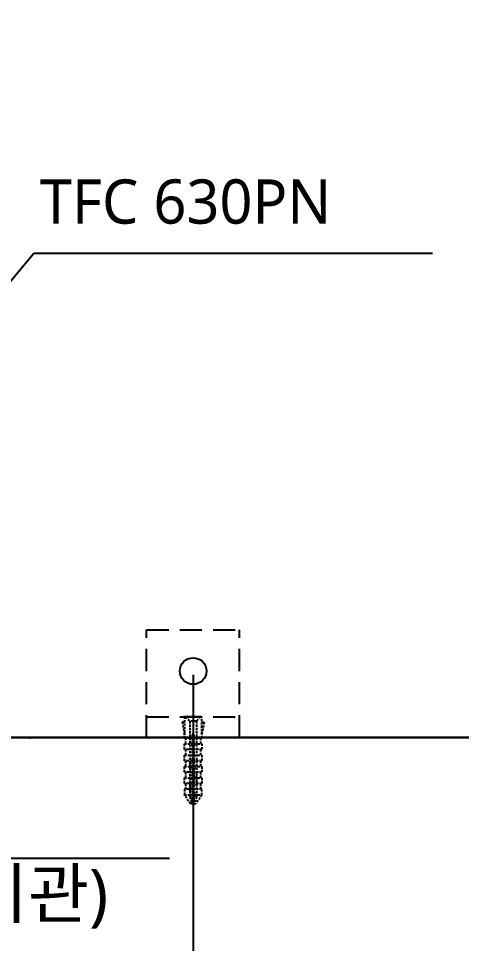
# Model space of a CAD drawing. Extents: x -4358 to 1981, y -50 to 2478.
# Drawn here: x -437.7 to -237.8, y 204.5 to 622.4 of the extents above; entities that cross this region are included whole.
import ezdxf

# ---------------------------------------------------------------- set-up
doc = ezdxf.new("R2010")
doc.units = 0
doc.header["$LTSCALE"] = 20
doc.header["$MEASUREMENT"] = 0
doc.linetypes.add('HIDDEN', pattern=[0.375, 0.25, -0.125])
doc.layers.get('0').update_dxf_attribs({"linetype": 'CONTINUOUS'})
doc.layers.get('DEFPOINTS').update_dxf_attribs({"linetype": 'CONTINUOUS'})
for name, color, linetype in [('2', 2, 'CONTINUOUS'), ('3', 3, 'CONTINUOUS'), ('6', 6, 'CONTINUOUS')]:
    doc.layers.add(name, color=color, linetype=linetype)
doc.styles.add('ROMANS', font='NanumGothic.ttf', dxfattribs={"height": 10.144927})
doc.styles.get("Standard").update_dxf_attribs({"font": 'NanumGothic.ttf'})
doc.dimstyles.get("Standard").update_dxf_attribs({"dimtxt": 2.7, "dimasz": 2.5, "dimexe": 1.5, "dimexo": 1.5, "dimgap": 1.5, "dimtad": 1, "dimdec": 0, "dimlfac": 10, "dimzin": 0, "dimdsep": 46, "dimtxsty": 'Standard', "dimcen": 0, "dimclrt": 2, "dimadec": 0, "dimazin": 0, "dimtfac": 1, "dimtdec": 0, "dimtmove": 0, "dimatfit": 3, "dimfxl": 0, "dimtolj": 1, "dimtzin": 0, "dimarcsym": 0})

# ---------------------------------------------------------------- blocks, each defined once
blk = doc.blocks.new('*D20')
at = {"color": 3, "lineweight": -2}
for p, q in [((-358.9, 325.82), (-358.9, 144.64)), ((-653.9, 295.82), (-653.9, 144.64)), ((-629.9, 150.64), (-382.9, 150.64))]:
    blk.add_line(p, q, dxfattribs=at)
at = {"color": 3}
for points in [[(-629.9, 154.64), (-629.9, 146.64), (-653.9, 150.64)], [(-382.9, 154.64), (-382.9, 146.64), (-358.9, 150.64)]]:
    blk.add_solid(points, dxfattribs=at)
at = {"layer": 'DEFPOINTS', "color": 0}
for p in [(-358.9, 327.62), (-653.9, 297.62), (-358.9, 150.64)]:
    blk.add_point(p, dxfattribs=at)
at = {"color": 2, "insert": (-506.4, 175.7), "char_height": 24, "attachment_point": 5}
blk.add_mtext('\\A1;295', dxfattribs=at)
blk = doc.blocks.new('*D21')
at = {"color": 3, "lineweight": -2}
for p, q in [((11.48, 710.82), (11.48, 70.52)), ((-653.9, 295.82), (-653.9, 70.52)), ((-629.9, 76.52), (-12.52, 76.52))]:
    blk.add_line(p, q, dxfattribs=at)
at = {"color": 3}
for points in [[(-629.9, 80.52), (-629.9, 72.52), (-653.9, 76.52)], [(-12.52, 80.52), (-12.52, 72.52), (11.48, 76.52)]]:
    blk.add_solid(points, dxfattribs=at)
at = {"layer": 'DEFPOINTS', "color": 0}
for p in [(11.48, 712.62), (-653.9, 297.62), (11.48, 76.52)]:
    blk.add_point(p, dxfattribs=at)
at = {"color": 2, "insert": (-323.47, 101.59), "char_height": 24, "attachment_point": 5}
blk.add_mtext('\\A1;665', dxfattribs=at)

msp = doc.modelspace()

# ---------------------------------------------------------------- linework, layer by layer
at = {"linetype": 'HIDDEN', "ltscale": 0.2}
for p, q in [((-354.97, 306.95), (-362.83, 306.95)), ((-362.83, 306.95), (-362.83, 298.93)), ((-362.29, 306.81), (-360.43, 304.94)), ((-355.57, 306.95), (-362.24, 306.95)), ((-355.51, 306.81), (-357.38, 304.94)), ((-354.97, 298.93), (-354.97, 306.95)), ((-362.83, 304.54), (-363.85, 304.54)), ((-363.85, 304.54), (-362.83, 299.33)), ((-357.38, 304.94), (-360.43, 304.94)), ((-360.43, 304.94), (-360.43, 270.85)), ((-357.38, 304.94), (-357.38, 270.85)), ((-354.97, 304.54), (-353.89, 304.54)), ((-353.89, 304.54), (-354.97, 299.33)), ((-362.83, 297.32), (-362.83, 299.89)), ((-359.38, 297.32), (-362.83, 297.32)), ((-362.27, 297.32), (-362.27, 294.75)), ((-358.42, 298.93), (-359.38, 298.93)), ((-359.38, 298.93), (-359.38, 269.25)), ((-358.42, 269.25), (-358.42, 298.93)), ((-354.97, 297.32), (-358.42, 297.32)), ((-355.53, 297.32), (-355.53, 294.75)), ((-354.97, 299.89), (-354.97, 297.32)), ((-362.83, 292.19), (-362.83, 294.75)), ((-362.83, 294.75), (-359.38, 294.75)), ((-358.42, 294.75), (-354.97, 294.75)), ((-354.97, 294.75), (-354.97, 292.19)), ((-359.38, 292.19), (-362.83, 292.19)), ((-362.83, 287.05), (-362.83, 289.62)), ((-362.83, 289.62), (-359.38, 289.62)), ((-362.27, 292.19), (-362.27, 289.62)), ((-354.97, 292.19), (-358.42, 292.19)), ((-358.42, 289.62), (-354.97, 289.62)), ((-355.53, 292.19), (-355.53, 289.62)), ((-354.97, 289.62), (-354.97, 287.05)), ((-359.38, 287.05), (-362.83, 287.05)), ((-362.83, 281.92), (-362.83, 284.49)), ((-362.83, 284.49), (-359.38, 284.49)), ((-362.27, 287.05), (-362.27, 284.49)), ((-356.9, 286.94), (-360.91, 285.62)), ((-356.9, 285.16), (-360.91, 283.85)), ((-354.97, 287.05), (-358.42, 287.05)), ((-358.42, 284.49), (-354.97, 284.49)), ((-355.53, 287.05), (-355.53, 284.49)), ((-354.97, 284.49), (-354.97, 281.92)), ((-359.38, 281.92), (-362.83, 281.92)), ((-362.27, 281.92), (-362.27, 279.35)), ((-356.9, 283.39), (-360.91, 282.07)), ((-356.9, 281.62), (-360.91, 280.3)), ((-354.97, 281.92), (-358.42, 281.92)), ((-355.53, 281.92), (-355.53, 279.35)), ((-362.83, 276.79), (-362.83, 279.35)), ((-362.83, 279.35), (-359.38, 279.35)), ((-359.38, 276.79), (-362.83, 276.79)), ((-362.27, 276.79), (-362.27, 274.22)), ((-356.9, 279.84), (-360.91, 278.53)), ((-356.9, 278.07), (-360.91, 276.75)), ((-356.9, 276.3), (-360.91, 274.98)), ((-358.42, 279.35), (-354.97, 279.35)), ((-354.97, 276.79), (-358.42, 276.79)), ((-355.53, 276.79), (-355.53, 274.22)), ((-354.97, 279.35), (-354.97, 276.79)), ((-362.83, 274.22), (-362.83, 271.65)), ((-359.38, 274.22), (-362.83, 274.22)), ((-356.9, 274.52), (-360.91, 273.21)), ((-356.9, 272.75), (-360.91, 271.44)), ((-354.97, 274.22), (-358.42, 274.22)), ((-354.97, 271.65), (-354.97, 274.22)), ((-360.1, 267.64), (-362.83, 271.65)), ((-362.83, 271.65), (-359.38, 271.65)), ((-356.9, 270.98), (-360.48, 269.8)), ((-360.43, 270.85), (-358.9, 266.84)), ((-357.7, 267.64), (-360.1, 267.64)), ((-357.45, 269.03), (-359.88, 268.23)), ((-359.38, 269.25), (-358.42, 269.25)), ((-357.38, 270.85), (-358.9, 266.84)), ((-358.42, 271.65), (-354.97, 271.65)), ((-354.97, 271.65), (-357.7, 267.64))]:
    msp.add_line(p, q, dxfattribs=at)
for p, q in [((-579.32, 297.62), (-126.44, 297.62)), ((-264.88, 297.62), (-522.41, 297.62)), ((-184.97, 297.62), (-264.88, 297.62))]:
    msp.add_line(p, q)
at = {"color": 2, "linetype": 'HIDDEN'}
for p, q in [((-432.7, 297.5), (-437.7, 297.5)), ((-432.7, 297.5), (-432.26, 297.5)), ((-431.97, 297.5), (-432.26, 297.5)), ((-431, 297.5), (-431.97, 297.5)), ((-430.7, 297.5), (-431, 297.5))]:
    msp.add_line(p, q, dxfattribs=at)
at = {"linetype": 'HIDDEN', "ltscale": 0.2}
for centre, start, end in [((-362.24, 306.87), 90, 225), ((-355.57, 306.87), 315, 90)]:
    msp.add_arc(centre, 0.0802, start, end, dxfattribs=at)
at = {"layer": '3', "color": 2, "linetype": 'HIDDEN', "ltscale": 2}
for p, q in [((-379.9, 297.62), (-379.9, 346.15)), ((-379.9, 346.15), (-337.9, 346.15)), ((-337.9, 297.62), (-337.9, 346.15)), ((-379.9, 306.95), (-337.9, 306.95))]:
    msp.add_line(p, q, dxfattribs=at)
at = {"layer": '3'}
msp.add_lwpolyline([(-721.7, 329.3), (-667.07, 242.99), (-369.57, 242.99)], dxfattribs=at)
at = {"layer": '3', "color": 7}
msp.add_circle((-358.9, 327.62), 6, dxfattribs=at)
at = {"layer": '6'}
msp.add_lwpolyline([(346.1, 2222.65), (-653.9, 2222.65), (-653.9, 297.62), (1273.6, 297.62), (1273.6, 1322.62)], dxfattribs=at)

# ---------------------------------------------------------------- texts
at = {"layer": '2', "attachment_point": 4, "style": 'ROMANS'}
for s, insert, char_height in [('TFC 630PN', (-428.06, 539.6), 20), ('VN 100 SDR33\\P(구 VG2 100 염비관)', (-650.83, 242.99), 22)]:
    msp.add_mtext(s, dxfattribs=dict(at, insert=insert, char_height=char_height))

# ---------------------------------------------------------------- dimensions: what is measured, and where the dimension line sits
for base, p2, picture, middle in [((11.48, 76.52), (11.48, 712.62), '*D21', (-323.47, 76.52)), ((-358.9, 150.64), (-358.9, 327.62), '*D20', (-506.4, 150.64))]:
    dim = msp.add_linear_dim(base=base, p1=(-653.9, 297.62), p2=p2, dimstyle='Standard', override={"dimscale": 1.2, "dimtxt": 20, "dimasz": 20, "dimexe": 5, "dimgap": 10, "dimtoh": 1, "dimlfac": 1, "dimzin": 12, "dimclrd": 3, "dimclre": 3, "dimazin": 2, "dimarcsym": 1})
    dim.commit()
    dim.dimension.update_dxf_attribs({"geometry": picture, "text_midpoint": middle, "dimtype": 160})

# ---------------------------------------------------------------- leaders
msp.add_leader([(-475.24, 462.94), (-430.75, 516.47), (-250.8, 516.47)], dimstyle='Standard', override={"dimscale": 1.2, "dimtxt": 20, "dimasz": 20, "dimexe": 5, "dimgap": 10, "dimtad": 0, "dimtoh": 1, "dimlfac": 1, "dimzin": 12, "dimclrd": 3, "dimclre": 3, "dimazin": 2, "dimarcsym": 1})

doc.saveas('drawing.dxf')
